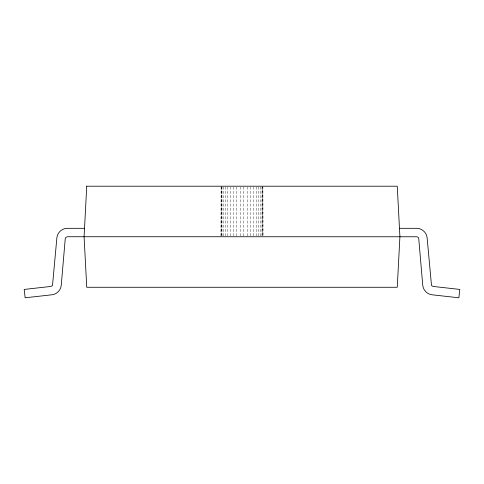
<?xml version="1.0" encoding="UTF-8"?>
<svg xmlns="http://www.w3.org/2000/svg" width="484" height="484" viewBox="0 0 484 484"><rect width="100%" height="100%" fill="white"/><g stroke="black" fill="none" stroke-linecap="round" stroke-linejoin="round"><path stroke-width="0.36" stroke-dasharray="2.42 1.81" d="M220.946 235.992L221.115 186.207M221.176 186.207L221.176 235.992M262.824 186.207L263.054 236.737M262.891 186.963L262.836 235.986L262.824 186.957M262.013 186.957L262.013 235.98M260.646 186.957L260.646 235.98M258.752 186.957L258.752 235.98M256.399 186.957L256.399 235.98M253.64 186.957L253.64 235.98M250.555 186.957L250.555 235.98M247.227 186.957L247.227 235.98M243.761 186.957L243.761 235.98M240.239 186.957L240.239 236.737M236.773 186.957L236.773 235.98M233.445 186.957L233.445 235.98M230.36 186.957L230.36 235.98M227.601 186.957L227.601 235.98M225.248 186.957L225.248 235.98M223.354 186.957L223.354 235.98M221.987 186.957L221.987 236.737M221.176 186.957L221.176 235.98"/><path stroke-width="0.73" d="M84.531 228.315L67.355 228.315C62.055 228.236 57.245 232.653 56.864 237.94L52.496 285.524L50.995 286.425L24.2 289.426L25.138 297.793L51.933 294.792C56.791 294.296 60.875 290.104 61.25 285.233L65.255 238.66L65.806 237.414L67.355 236.737L416.99 236.767L418.194 237.414L418.745 238.66L422.75 285.233C423.125 290.104 427.209 294.296 432.067 294.792L458.862 297.793L459.8 289.426L433.005 286.425L431.504 285.524L427.136 237.94C426.755 232.653 421.945 228.236 416.645 228.315L399.469 228.315M86.739 186.207L84.089 236.737L86.739 287.266L397.261 287.266L399.911 236.737L397.261 186.207L86.739 186.207"/></g></svg>
